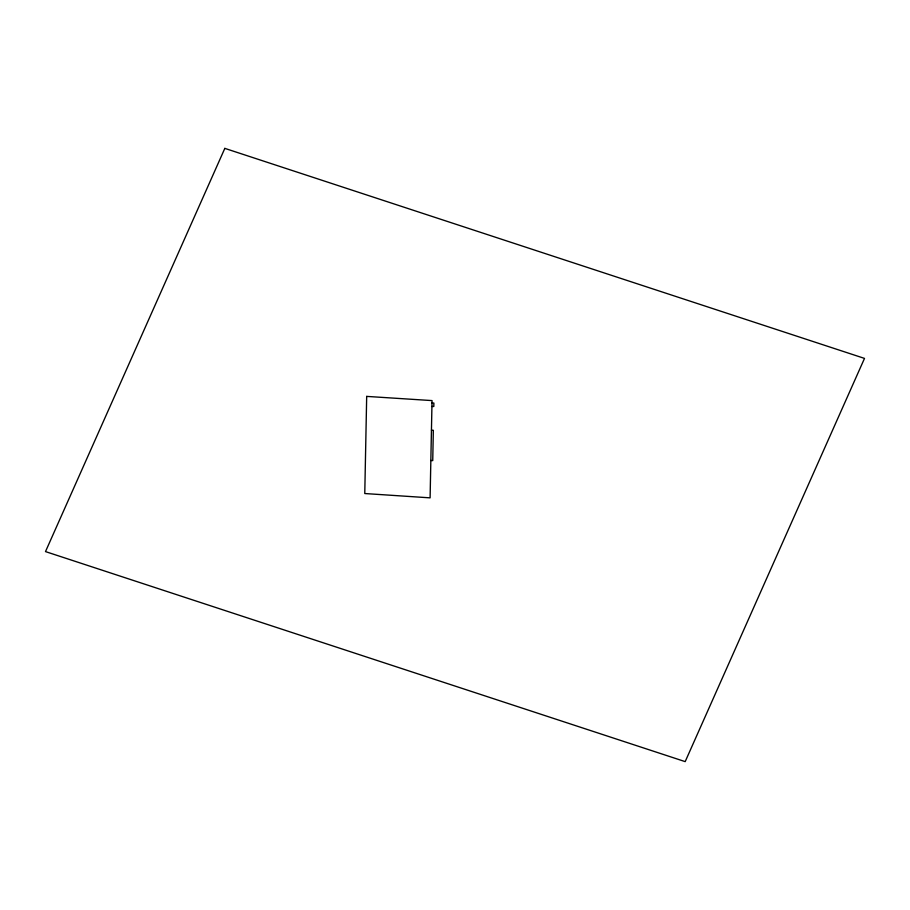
<?xml version="1.0" encoding="UTF-8"?>
<svg xmlns="http://www.w3.org/2000/svg" width="910" height="910" viewBox="0 0 910 910"><rect width="100%" height="100%" fill="white"/><g stroke="black" fill="none" stroke-linecap="round" stroke-linejoin="round"><path stroke-width="1.36" d="M431.966 403.028L433.877 403.039L433.808 406.474L431.897 406.463M431.442 430.18L433.331 430.305L432.739 460.608L430.851 460.483M366.685 396.396L364.774 493.538L430.1 497.85L432.034 400.593L366.685 396.396M224.827 148.375L45.5 551.596L685.184 761.624L864.5 358.403L224.827 148.375"/></g></svg>
